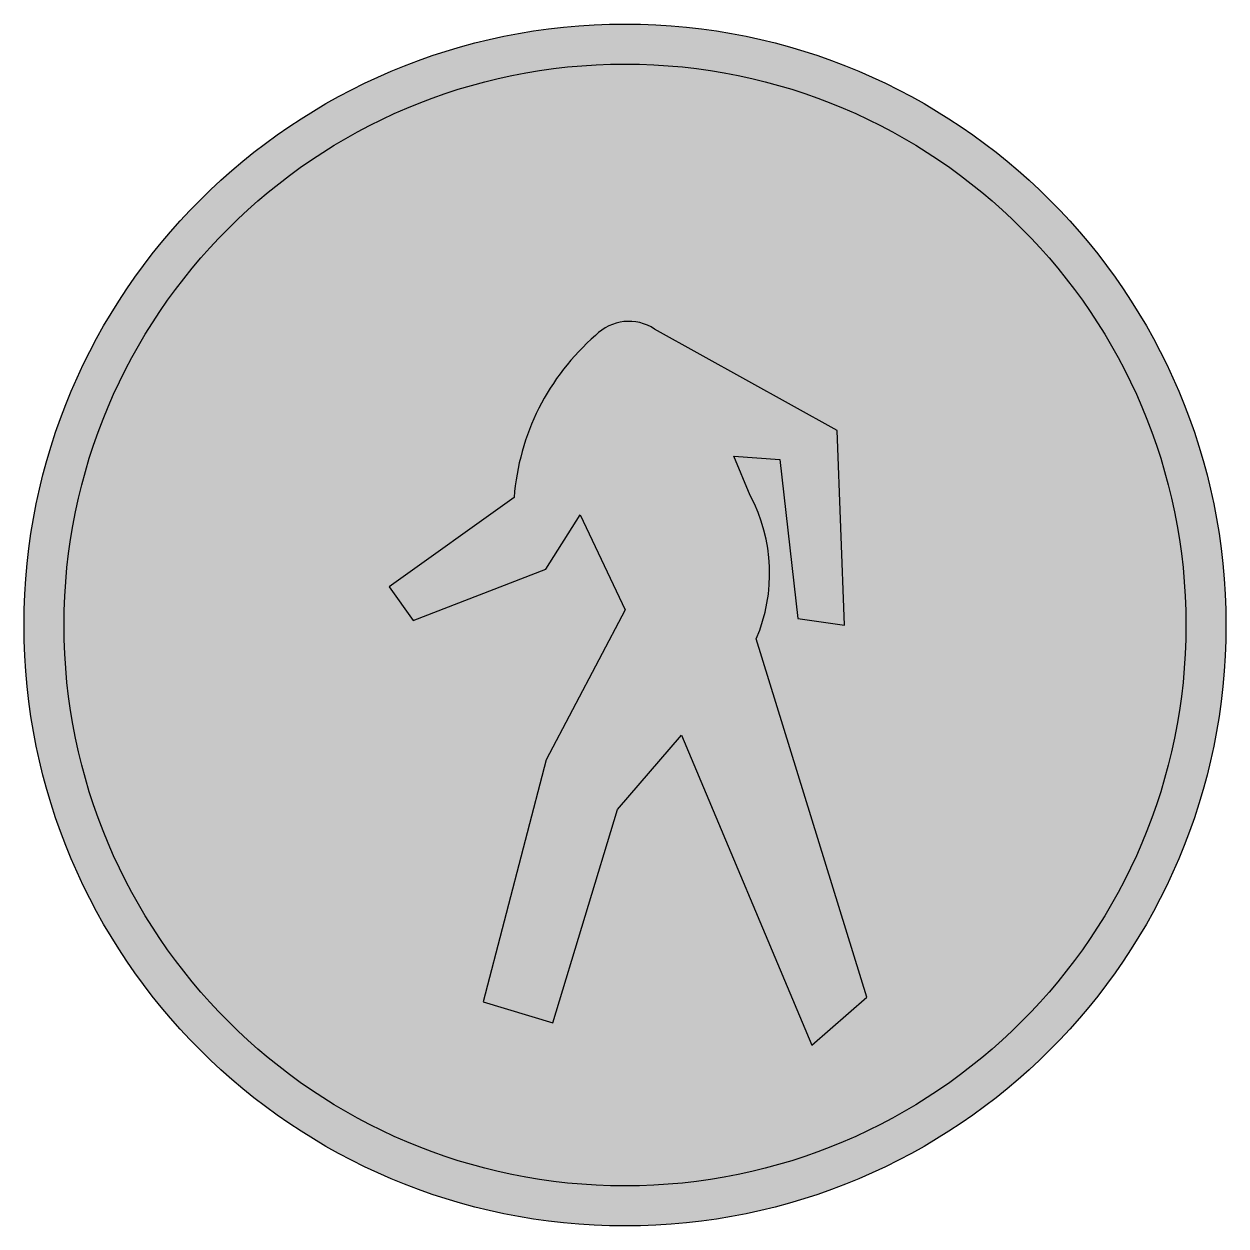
# Model space of a CAD drawing. Header units: millimetres. Extents: x -300 to 300, y -300 to 300.
import ezdxf

# ---------------------------------------------------------------- set-up
doc = ezdxf.new("R2010")
doc.units = ezdxf.units.MM
doc.header["$LTSCALE"] = 10
doc.header["$MEASUREMENT"] = 0
doc.layers.get('0').update_dxf_attribs({"linetype": 'CONTINUOUS'})

msp = doc.modelspace()

# ---------------------------------------------------------------- hatches: boundary and pattern name
h = msp.add_hatch(color=255)
h.dxf.hatch_style = 1
h.paths.add_polyline_path([(-300, 0, 1), (300, 0, 1)])
h.paths.add_polyline_path([(280, 0, -1), (-280, 0, -1)], flags=16)
h.paths.add_polyline_path([(-14.67, 144.55, -0.35811), (14.8, 147.76), (105.84, 97.04), (109.62, -0.03), (86.21, 3.28), (77.37, 82.63), (54.41, 84.29), (62.5, 64.63, -0.227599), (65.49, -6.92), (120.78, -185.84), (93.22, -209.69), (28.2, -54.93), (-3.69, -92.13), (-36.05, -198.66), (-70.73, -188.06), (-39.29, -67.31), (0, 7.53), (-22.39, 55.03), (-39.48, 27.79), (-105.77, 2.32), (-117.69, 19.05), (-55.36, 63.71, -0.198127)], flags=0)
h = msp.add_hatch(color=160)
h.dxf.hatch_style = 1
h.paths.add_polyline_path([(-280, 0, 1), (280, 0, 1)])
h.paths.add_polyline_path([(-14.67, 144.55, -0.35811), (14.8, 147.76), (105.84, 97.04), (109.62, -0.03), (86.21, 3.28), (77.37, 82.63), (54.41, 84.29), (62.5, 64.63, -0.227599), (65.49, -6.92), (120.78, -185.84), (93.22, -209.69), (28.2, -54.93), (-3.69, -92.13), (-36.05, -198.66), (-70.73, -188.06), (-39.29, -67.31), (0, 7.53), (-22.39, 55.03), (-39.48, 27.79), (-105.77, 2.32), (-117.69, 19.05), (-55.36, 63.71, -0.198127)], flags=16)
h = msp.add_hatch(color=255)
h.paths.add_polyline_path([(54.41, 84.29), (77.37, 82.63), (86.21, 3.28), (109.62, -0.03), (105.84, 97.04), (14.8, 147.76, 0.35811), (-14.67, 144.55, 0.198127), (-55.36, 63.71), (-117.69, 19.05), (-105.77, 2.32), (-39.48, 27.79), (-22.39, 55.03), (0, 7.53), (-39.29, -67.31), (-70.73, -188.06), (-36.05, -198.66), (-3.69, -92.13), (28.2, -54.93), (93.22, -209.69), (120.78, -185.84), (65.49, -6.92, 0.227599), (62.5, 64.63)])
h.paths.add_polyline_path([(-0.62, 181.81, 1), (-56.39, 181.81, 1)])

# ---------------------------------------------------------------- linework, layer by layer
at = {"color": 255}
for p, q in [((105.84, 97.04), (14.8, 147.76)), ((109.62, -0.03), (105.84, 97.04)), ((62.5, 64.63), (54.41, 84.29)), ((54.41, 84.29), (77.37, 82.63)), ((77.37, 82.63), (86.21, 3.28)), ((-55.36, 63.71), (-117.69, 19.05)), ((-39.48, 27.79), (-22.39, 55.03)), ((-22.39, 55.03), (0, 7.53)), ((-105.77, 2.32), (-39.48, 27.79)), ((-117.69, 19.05), (-105.77, 2.32)), ((0, 7.53), (-39.29, -67.31)), ((86.21, 3.28), (109.62, -0.03)), ((120.78, -185.84), (65.49, -6.92)), ((-3.69, -92.13), (28.2, -54.93)), ((28.2, -54.93), (93.22, -209.69)), ((-39.29, -67.31), (-70.73, -188.06)), ((-36.05, -198.66), (-3.69, -92.13)), ((93.22, -209.69), (120.78, -185.84)), ((-70.73, -188.06), (-36.05, -198.66))]:
    msp.add_line(p, q, dxfattribs=at)
msp.add_circle((0, 0), 300)
msp.add_circle((0, 0), 280, dxfattribs=at)
for centre, radius, start, end in [((2.02, 128.22), 23.35, 56.81546, 135.62728), ((62.99, 54.81), 118.68, 130.86991, 175.69666), ((-10.52, 25.74), 82.74, 336.75129, 28.0394)]:
    msp.add_arc(centre, radius, start, end, dxfattribs=at)

doc.saveas('drawing.dxf')
